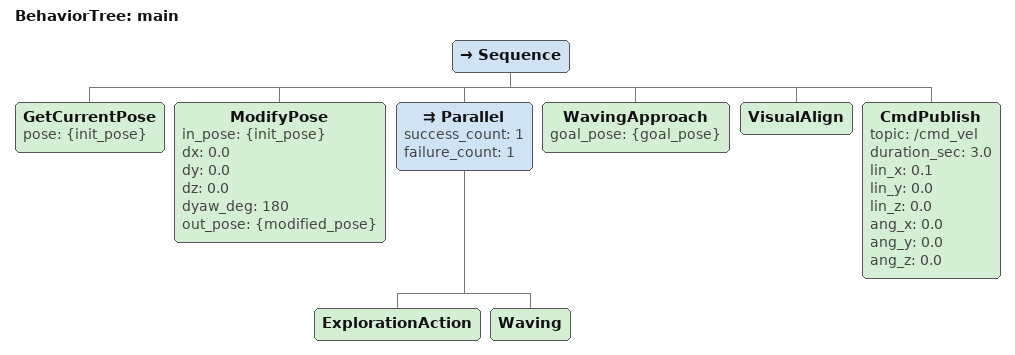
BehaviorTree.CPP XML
<?xml version="1.0" encoding="UTF-8"?>
<root BTCPP_format="4">
    <BehaviorTree ID="main">
        <Sequence>

            <GetCurrentPose pose="{init_pose}"/>
            <ModifyPose in_pose="{init_pose}" dx="0.0" dy="0.0" dz="0.0" dyaw_deg="180" out_pose="{modified_pose}"/>
            <Parallel success_count="1" failure_count="1">
                    <ExplorationAction/>
                    <Waving/>
            </Parallel>

            <WavingApproach goal_pose="{goal_pose}"/>
            <VisualAlign />
            <CmdPublish topic="/cmd_vel" duration_sec="3.0" lin_x="0.1" lin_y="0.0" lin_z="0.0" ang_x="0.0" ang_y="0.0" ang_z="0.0"/>

        </Sequence>
    </BehaviorTree>
</root>
